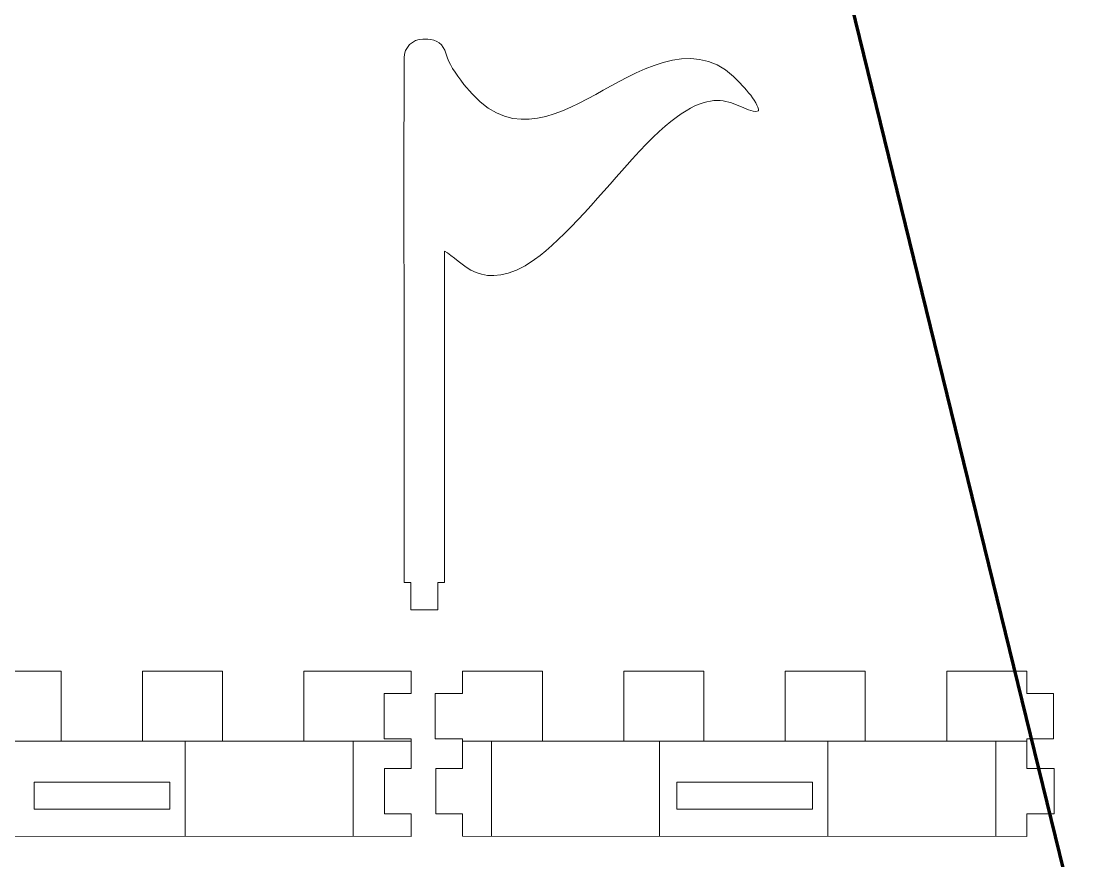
# Model space of a CAD drawing. Header units: millimetres. Extents: x -421 to 418, y -426 to 431.
# Drawn here: x -39.8 to 78.8, y 268 to 360.8 of the extents above; entities that cross this region are included whole.
import ezdxf

# ---------------------------------------------------------------- set-up
doc = ezdxf.new("R2010")
doc.units = ezdxf.units.MM
doc.header["$MEASUREMENT"] = 0
doc.layers.add('layer 1', color=7, linetype='Continuous')

msp = doc.modelspace()

# ---------------------------------------------------------------- linework, layer by layer
at = {"layer": 'layer 1', "color": 177, "lineweight": 100}
msp.add_open_spline([(47.8787, 379.778), (47.8787, 379.778), (92.1081, 199.2), (92.1081, 199.2)], degree=3, dxfattribs=at)
at = {"layer": 'layer 1', "color": 250, "lineweight": 9}
for points, knots in [([(2.5825, 331.6731), (2.5825, 331.6731), (2.5825, 298.7483), (2.5825, 298.7483), (2.5825, 298.7483), (2.5825, 298.7483), (3.3087, 298.7483), (3.3087, 298.7483), (3.3087, 298.7483), (3.3087, 298.7483), (3.3087, 295.7483), (3.3087, 295.7483), (3.3087, 295.7483), (3.3087, 295.7483), (6.3087, 295.7483), (6.3087, 295.7483), (6.3087, 295.7483), (6.3087, 295.7483), (6.3087, 298.7483), (6.3087, 298.7483), (6.3087, 298.7483), (6.3087, 298.7483), (7.0349, 298.7483), (7.0349, 298.7483), (7.0349, 298.7483), (7.0349, 298.7483), (7.0349, 335.4374), (7.0349, 335.4374), (7.0349, 335.4374), (8.8322, 334.458), (11.2209, 330.4343), (17.0003, 334.4835), (17.0003, 334.4835), (20.1167, 336.6671), (24.981, 342.4432), (27.8178, 345.6148), (27.8178, 345.6148), (36.5448, 355.3726), (38.5653, 351.3444), (41.4696, 350.858), (41.4696, 350.858), (41.4696, 350.858), (41.769, 350.9354), (41.769, 350.9354), (41.769, 350.9354), (41.8505, 351.9197), (39.725, 354.0486), (39.0068, 354.7396), (39.0068, 354.7396), (34.364, 359.209), (28.027, 355.0679), (23.7875, 352.7723), (23.7875, 352.7723), (18.861, 350.1052), (13.9416, 347.7235), (9.1914, 353.8694), (9.1914, 353.8694), (8.1996, 355.1523), (7.5028, 356.1477), (7.1869, 357.3462), (7.1869, 357.3462), (6.9452, 358.263), (6.1437, 358.8799), (5.1957, 358.8799), (5.1957, 358.8799), (5.1957, 358.8799), (4.6351, 358.8799), (4.6351, 358.8799), (4.6351, 358.8799), (3.5017, 358.8799), (2.5772, 357.9565), (2.5759, 356.8232), (2.5759, 356.8232), (2.5656, 348.4463), (2.4985, 340.0405), (2.5825, 331.6731)], [0, 0, 0, 0, 0.05, 0.05, 0.05, 0.05, 0.1, 0.1, 0.1, 0.1, 0.15, 0.15, 0.15, 0.15, 0.2, 0.2, 0.2, 0.2, 0.25, 0.25, 0.25, 0.25, 0.3, 0.3, 0.3, 0.3, 0.35, 0.35, 0.35, 0.35, 0.4, 0.4, 0.4, 0.4, 0.45, 0.45, 0.45, 0.45, 0.5, 0.5, 0.5, 0.5, 0.55, 0.55, 0.55, 0.55, 0.6, 0.6, 0.6, 0.6, 0.65, 0.65, 0.65, 0.65, 0.7, 0.7, 0.7, 0.7, 0.75, 0.75, 0.75, 0.75, 0.8, 0.8, 0.8, 0.8, 0.85, 0.85, 0.85, 0.85, 0.9, 0.9, 0.9, 0.9, 1, 1, 1, 1]), ([(-65.0822, 270.7011), (-65.0822, 270.7011), (-65.0829, 273.1675), (-65.0829, 273.1675), (-65.0829, 273.1675), (-65.0829, 273.1675), (-62.0837, 273.1675), (-62.0837, 273.1675), (-62.0837, 273.1675), (-62.0837, 273.1675), (-62.0837, 278.1675), (-62.0837, 278.1675), (-62.0837, 278.1675), (-62.0837, 278.1675), (-65.0843, 278.1675), (-65.0843, 278.1675), (-65.0843, 278.1675), (-65.0843, 278.1675), (-65.0852, 281.4695), (-65.0852, 281.4695), (-65.0852, 281.4695), (-65.0852, 281.4695), (-62.1148, 281.4695), (-62.1148, 281.4695), (-62.1148, 281.4695), (-62.1148, 281.4695), (-62.1148, 286.4695), (-62.1148, 286.4695), (-62.1148, 286.4695), (-62.1148, 286.4695), (-65.0867, 286.4695), (-65.0867, 286.4695), (-65.0867, 286.4695), (-65.0867, 286.4695), (-65.0874, 288.9695), (-65.0874, 288.9695), (-65.0874, 288.9695), (-65.0874, 288.9695), (-53.2357, 288.9695), (-53.2357, 288.9695), (-53.2357, 288.9695), (-53.2357, 288.9695), (-53.2357, 281.1957), (-53.2357, 281.1957), (-53.2357, 281.1957), (-53.2357, 281.1957), (-44.2291, 281.1957), (-44.2291, 281.1957), (-44.2291, 281.1957), (-44.2291, 281.1957), (-44.2291, 288.9695), (-44.2291, 288.9695), (-44.2291, 288.9695), (-44.2291, 288.9695), (-35.3774, 288.9695), (-35.3774, 288.9695), (-35.3774, 288.9695), (-35.3774, 288.9695), (-35.3774, 281.1957), (-35.3774, 281.1957), (-35.3774, 281.1957), (-35.3774, 281.1957), (-26.3708, 281.1957), (-26.3708, 281.1957), (-26.3708, 281.1957), (-26.3708, 281.1957), (-26.3708, 288.9695), (-26.3708, 288.9695), (-26.3708, 288.9695), (-26.3708, 288.9695), (-17.5191, 288.9695), (-17.5191, 288.9695), (-17.5191, 288.9695), (-17.5191, 288.9695), (-17.5191, 281.1957), (-17.5191, 281.1957), (-17.5191, 281.1957), (-17.5191, 281.1957), (-8.5123, 281.1957), (-8.5123, 281.1957), (-8.5123, 281.1957), (-8.5123, 281.1957), (-8.5123, 288.9695), (-8.5123, 288.9695), (-8.5123, 288.9695), (-8.5123, 288.9695), (3.3393, 288.9695), (3.3393, 288.9695), (3.3393, 288.9695), (3.3393, 288.9695), (3.3423, 286.4695), (3.3423, 286.4695), (3.3423, 286.4695), (3.3423, 286.4695), (0.3464, 286.4695), (0.3464, 286.4695), (0.3464, 286.4695), (0.3464, 286.4695), (0.3464, 281.4695), (0.3464, 281.4695), (0.3464, 281.4695), (0.3464, 281.4695), (3.3482, 281.4695), (3.3482, 281.4695), (3.3482, 281.4695), (3.3482, 281.4695), (3.3521, 278.1675), (3.3521, 278.1675), (3.3521, 278.1675), (3.3521, 278.1675), (0.3845, 278.1675), (0.3845, 278.1675), (0.3845, 278.1675), (0.3845, 278.1675), (0.3845, 273.1675), (0.3845, 273.1675), (0.3845, 273.1675), (0.3845, 273.1675), (3.358, 273.1675), (3.358, 273.1675), (3.358, 273.1675), (3.358, 273.1675), (3.361, 270.6675), (3.361, 270.6675), (3.361, 270.6675), (3.361, 270.6675), (-65.0822, 270.7011), (-65.0822, 270.7011)], [0, 0, 0, 0, 0.03030303, 0.03030303, 0.03030303, 0.03030303, 0.06060606, 0.06060606, 0.06060606, 0.06060606, 0.09090909, 0.09090909, 0.09090909, 0.09090909, 0.12121212, 0.12121212, 0.12121212, 0.12121212, 0.15151515, 0.15151515, 0.15151515, 0.15151515, 0.18181818, 0.18181818, 0.18181818, 0.18181818, 0.21212121, 0.21212121, 0.21212121, 0.21212121, 0.24242424, 0.24242424, 0.24242424, 0.24242424, 0.27272727, 0.27272727, 0.27272727, 0.27272727, 0.3030303, 0.3030303, 0.3030303, 0.3030303, 0.33333333, 0.33333333, 0.33333333, 0.33333333, 0.36363636, 0.36363636, 0.36363636, 0.36363636, 0.39393939, 0.39393939, 0.39393939, 0.39393939, 0.42424242, 0.42424242, 0.42424242, 0.42424242, 0.45454545, 0.45454545, 0.45454545, 0.45454545, 0.48484848, 0.48484848, 0.48484848, 0.48484848, 0.51515152, 0.51515152, 0.51515152, 0.51515152, 0.54545455, 0.54545455, 0.54545455, 0.54545455, 0.57575758, 0.57575758, 0.57575758, 0.57575758, 0.60606061, 0.60606061, 0.60606061, 0.60606061, 0.63636364, 0.63636364, 0.63636364, 0.63636364, 0.66666667, 0.66666667, 0.66666667, 0.66666667, 0.6969697, 0.6969697, 0.6969697, 0.6969697, 0.72727273, 0.72727273, 0.72727273, 0.72727273, 0.75757576, 0.75757576, 0.75757576, 0.75757576, 0.78787879, 0.78787879, 0.78787879, 0.78787879, 0.81818182, 0.81818182, 0.81818182, 0.81818182, 0.84848485, 0.84848485, 0.84848485, 0.84848485, 0.87878788, 0.87878788, 0.87878788, 0.87878788, 0.90909091, 0.90909091, 0.90909091, 0.90909091, 0.93939394, 0.93939394, 0.93939394, 0.93939394, 1, 1, 1, 1]), ([(9.0252, 270.7011), (9.0252, 270.7011), (9.0245, 273.1675), (9.0245, 273.1675), (9.0245, 273.1675), (9.0245, 273.1675), (6.0656, 273.1675), (6.0656, 273.1675), (6.0656, 273.1675), (6.0656, 273.1675), (6.0656, 278.1675), (6.0656, 278.1675), (6.0656, 278.1675), (6.0656, 278.1675), (9.0231, 278.1675), (9.0231, 278.1675), (9.0231, 278.1675), (9.0231, 278.1675), (9.0221, 281.4695), (9.0221, 281.4695), (9.0221, 281.4695), (9.0221, 281.4695), (6.021, 281.4695), (6.021, 281.4695), (6.021, 281.4695), (6.021, 281.4695), (6.021, 286.4695), (6.021, 286.4695), (6.021, 286.4695), (6.021, 286.4695), (9.0207, 286.4695), (9.0207, 286.4695), (9.0207, 286.4695), (9.0207, 286.4695), (9.02, 288.9695), (9.02, 288.9695), (9.02, 288.9695), (9.02, 288.9695), (17.8717, 288.9695), (17.8717, 288.9695), (17.8717, 288.9695), (17.8717, 288.9695), (17.8717, 281.1957), (17.8717, 281.1957), (17.8717, 281.1957), (17.8717, 281.1957), (26.8783, 281.1957), (26.8783, 281.1957), (26.8783, 281.1957), (26.8783, 281.1957), (26.8783, 288.9695), (26.8783, 288.9695), (26.8783, 288.9695), (26.8783, 288.9695), (35.73, 288.9695), (35.73, 288.9695), (35.73, 288.9695), (35.73, 288.9695), (35.73, 281.1957), (35.73, 281.1957), (35.73, 281.1957), (35.73, 281.1957), (44.7366, 281.1957), (44.7366, 281.1957), (44.7366, 281.1957), (44.7366, 281.1957), (44.7366, 288.9695), (44.7366, 288.9695), (44.7366, 288.9695), (44.7366, 288.9695), (53.5883, 288.9695), (53.5883, 288.9695), (53.5883, 288.9695), (53.5883, 288.9695), (53.5883, 281.1957), (53.5883, 281.1957), (53.5883, 281.1957), (53.5883, 281.1957), (62.5951, 281.1957), (62.5951, 281.1957), (62.5951, 281.1957), (62.5951, 281.1957), (62.5951, 288.9695), (62.5951, 288.9695), (62.5951, 288.9695), (62.5951, 288.9695), (71.4467, 288.9695), (71.4467, 288.9695), (71.4467, 288.9695), (71.4467, 288.9695), (71.4497, 286.4695), (71.4497, 286.4695), (71.4497, 286.4695), (71.4497, 286.4695), (74.4223, 286.4695), (74.4223, 286.4695), (74.4223, 286.4695), (74.4223, 286.4695), (74.4223, 281.4695), (74.4223, 281.4695), (74.4223, 281.4695), (74.4223, 281.4695), (71.4556, 281.4695), (71.4556, 281.4695), (71.4556, 281.4695), (71.4556, 281.4695), (71.4595, 278.1675), (71.4595, 278.1675), (71.4595, 278.1675), (71.4595, 278.1675), (74.4684, 278.1675), (74.4684, 278.1675), (74.4684, 278.1675), (74.4684, 278.1675), (74.4684, 273.1675), (74.4684, 273.1675), (74.4684, 273.1675), (74.4684, 273.1675), (71.4654, 273.1675), (71.4654, 273.1675), (71.4654, 273.1675), (71.4654, 273.1675), (71.4684, 270.6675), (71.4684, 270.6675), (71.4684, 270.6675), (71.4684, 270.6675), (9.0252, 270.7011), (9.0252, 270.7011)], [0, 0, 0, 0, 0.03030303, 0.03030303, 0.03030303, 0.03030303, 0.06060606, 0.06060606, 0.06060606, 0.06060606, 0.09090909, 0.09090909, 0.09090909, 0.09090909, 0.12121212, 0.12121212, 0.12121212, 0.12121212, 0.15151515, 0.15151515, 0.15151515, 0.15151515, 0.18181818, 0.18181818, 0.18181818, 0.18181818, 0.21212121, 0.21212121, 0.21212121, 0.21212121, 0.24242424, 0.24242424, 0.24242424, 0.24242424, 0.27272727, 0.27272727, 0.27272727, 0.27272727, 0.3030303, 0.3030303, 0.3030303, 0.3030303, 0.33333333, 0.33333333, 0.33333333, 0.33333333, 0.36363636, 0.36363636, 0.36363636, 0.36363636, 0.39393939, 0.39393939, 0.39393939, 0.39393939, 0.42424242, 0.42424242, 0.42424242, 0.42424242, 0.45454545, 0.45454545, 0.45454545, 0.45454545, 0.48484848, 0.48484848, 0.48484848, 0.48484848, 0.51515152, 0.51515152, 0.51515152, 0.51515152, 0.54545455, 0.54545455, 0.54545455, 0.54545455, 0.57575758, 0.57575758, 0.57575758, 0.57575758, 0.60606061, 0.60606061, 0.60606061, 0.60606061, 0.63636364, 0.63636364, 0.63636364, 0.63636364, 0.66666667, 0.66666667, 0.66666667, 0.66666667, 0.6969697, 0.6969697, 0.6969697, 0.6969697, 0.72727273, 0.72727273, 0.72727273, 0.72727273, 0.75757576, 0.75757576, 0.75757576, 0.75757576, 0.78787879, 0.78787879, 0.78787879, 0.78787879, 0.81818182, 0.81818182, 0.81818182, 0.81818182, 0.84848485, 0.84848485, 0.84848485, 0.84848485, 0.87878788, 0.87878788, 0.87878788, 0.87878788, 0.90909091, 0.90909091, 0.90909091, 0.90909091, 0.93939394, 0.93939394, 0.93939394, 0.93939394, 1, 1, 1, 1]), ([(-38.3632, 276.6843), (-38.3632, 276.6843), (-23.3632, 276.6843), (-23.3632, 276.6843), (-23.3632, 276.6843), (-23.3632, 276.6843), (-23.3632, 273.6843), (-23.3632, 273.6843), (-23.3632, 273.6843), (-23.3632, 273.6843), (-38.3632, 273.6843), (-38.3632, 273.6843), (-38.3632, 273.6843), (-38.3632, 273.6843), (-38.3632, 276.6843), (-38.3632, 276.6843)], [0, 0, 0, 0, 0.2, 0.2, 0.2, 0.2, 0.4, 0.4, 0.4, 0.4, 0.6, 0.6, 0.6, 0.6, 1, 1, 1, 1]), ([(32.7447, 276.6843), (32.7447, 276.6843), (47.7447, 276.6843), (47.7447, 276.6843), (47.7447, 276.6843), (47.7447, 276.6843), (47.7447, 273.6843), (47.7447, 273.6843), (47.7447, 273.6843), (47.7447, 273.6843), (32.7447, 273.6843), (32.7447, 273.6843), (32.7447, 273.6843), (32.7447, 273.6843), (32.7447, 276.6843), (32.7447, 276.6843)], [0, 0, 0, 0, 0.2, 0.2, 0.2, 0.2, 0.4, 0.4, 0.4, 0.4, 0.6, 0.6, 0.6, 0.6, 1, 1, 1, 1])]:
    msp.add_open_spline(points, degree=3, knots=knots, dxfattribs=at)
at = {"layer": 'layer 1', "color": 242, "lineweight": 9}
for points in [[(-65.0852, 281.1957), (-65.0852, 281.1957), (-53.2357, 281.1957), (-53.2357, 281.1957), (-53.2357, 281.1957), (-53.2357, 281.1957), (-44.2291, 281.1957), (-44.2291, 281.1957), (-44.2291, 281.1957), (-44.2291, 281.1957), (-35.3774, 281.1957), (-35.3774, 281.1957), (-35.3774, 281.1957), (-35.3774, 281.1957), (-26.3708, 281.1957), (-26.3708, 281.1957), (-26.3708, 281.1957), (-26.3708, 281.1957), (-17.5191, 281.1957), (-17.5191, 281.1957), (-17.5191, 281.1957), (-17.5191, 281.1957), (-8.5123, 281.1957), (-8.5123, 281.1957), (-8.5123, 281.1957), (-8.5123, 281.1957), (3.3485, 281.1957), (3.3485, 281.1957)], [(9.0222, 281.1957), (9.0222, 281.1957), (17.8717, 281.1957), (17.8717, 281.1957), (17.8717, 281.1957), (17.8717, 281.1957), (26.8783, 281.1957), (26.8783, 281.1957), (26.8783, 281.1957), (26.8783, 281.1957), (35.73, 281.1957), (35.73, 281.1957), (35.73, 281.1957), (35.73, 281.1957), (44.7366, 281.1957), (44.7366, 281.1957), (44.7366, 281.1957), (44.7366, 281.1957), (53.5883, 281.1957), (53.5883, 281.1957), (53.5883, 281.1957), (53.5883, 281.1957), (62.5951, 281.1957), (62.5951, 281.1957), (62.5951, 281.1957), (62.5951, 281.1957), (71.4559, 281.1957), (71.4559, 281.1957)]]:
    msp.add_open_spline(points, degree=3, knots=[0, 0, 0, 0, 0.125, 0.125, 0.125, 0.125, 0.25, 0.25, 0.25, 0.25, 0.375, 0.375, 0.375, 0.375, 0.5, 0.5, 0.5, 0.5, 0.625, 0.625, 0.625, 0.625, 0.75, 0.75, 0.75, 0.75, 1, 1, 1, 1], dxfattribs=at)
for points in [[(-21.6675, 281.1957), (-21.6675, 281.1957), (-21.6675, 270.6794), (-21.6675, 270.6794)], [(-3.0617, 281.1957), (-3.0617, 281.1957), (-3.0617, 270.6693), (-3.0617, 270.6693)], [(12.2283, 281.1957), (12.2283, 281.1957), (12.2283, 270.6994), (12.2283, 270.6994)], [(30.8341, 281.1957), (30.8341, 281.1957), (30.8341, 270.6894), (30.8341, 270.6894)], [(49.4399, 281.1957), (49.4399, 281.1957), (49.4399, 270.6794), (49.4399, 270.6794)], [(68.0457, 281.1957), (68.0457, 281.1957), (68.0457, 270.6693), (68.0457, 270.6693)]]:
    msp.add_open_spline(points, degree=3, dxfattribs=at)

doc.saveas('drawing.dxf')
